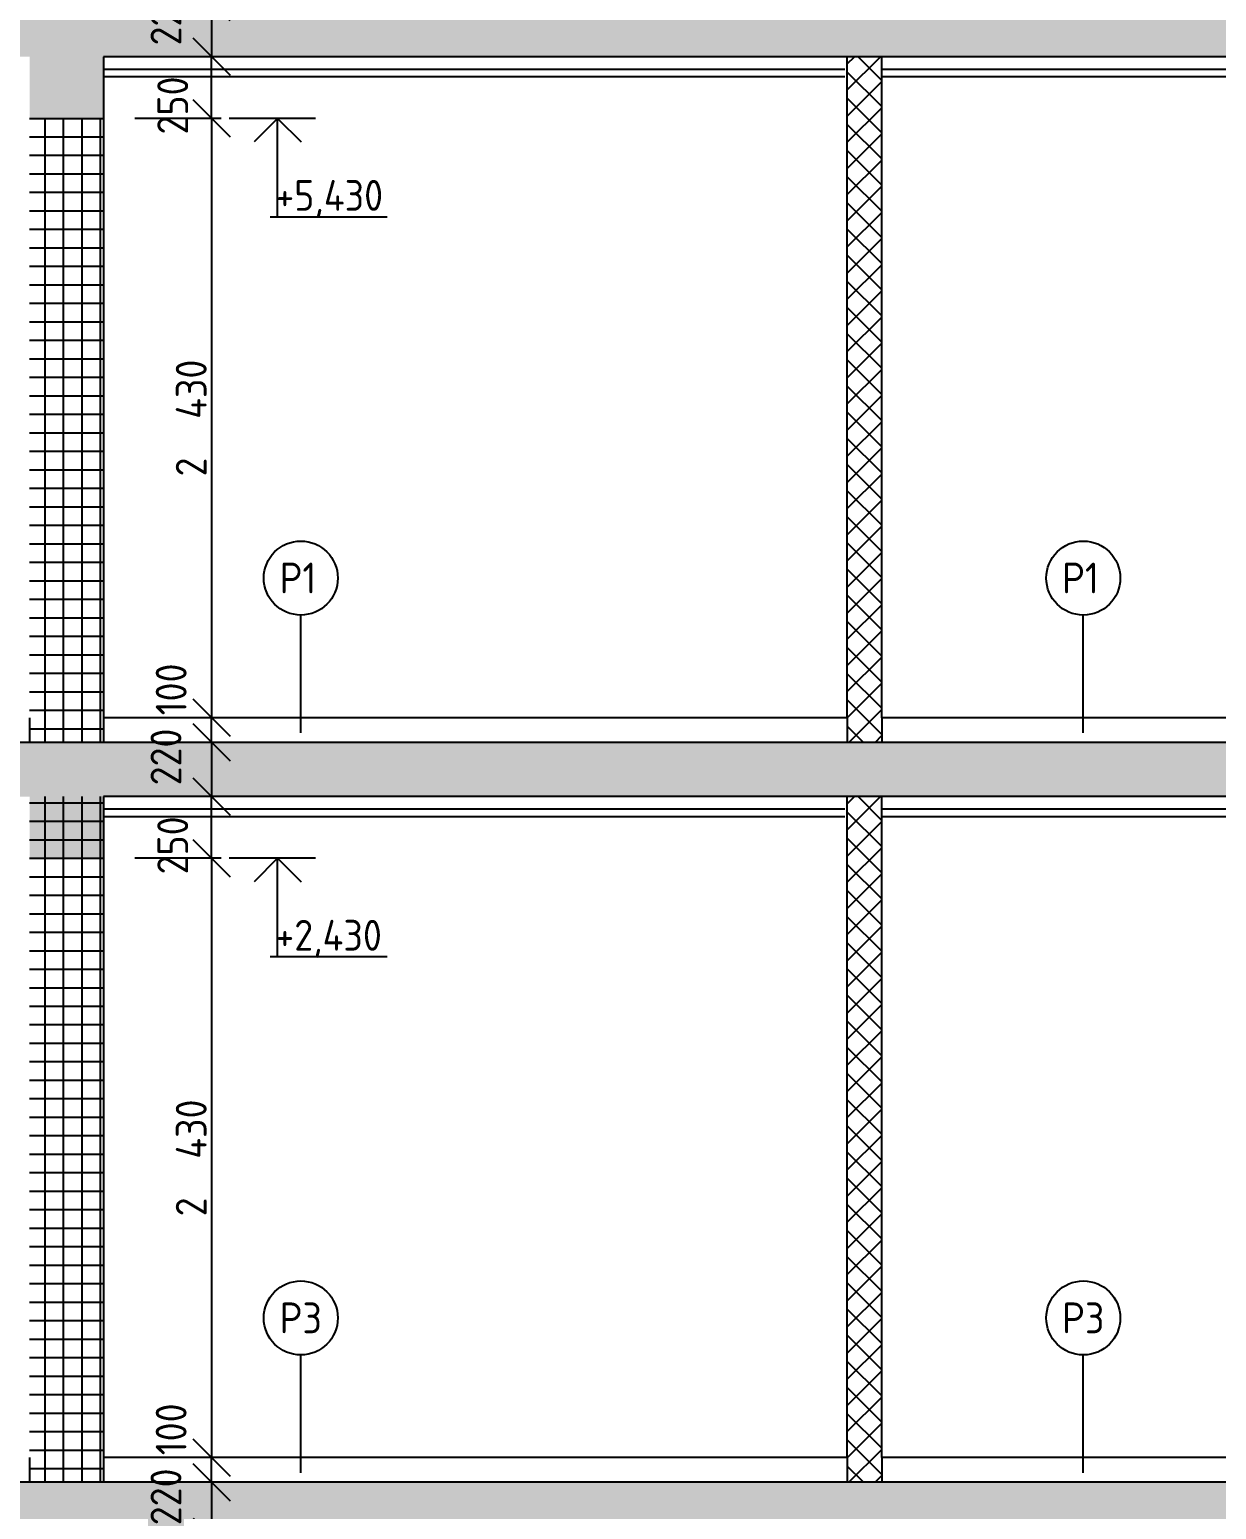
# Model space of a CAD drawing. Extents: x 3792242 to 5145247, y -1546315 to -1031918.
# Drawn here: x 4028726 to 4033537, y -1534967 to -1528967 of the extents above; entities that cross this region are included whole.
import ezdxf

# ---------------------------------------------------------------- set-up
doc = ezdxf.new("R2010")
doc.units = 0
doc.header["$MEASUREMENT"] = 0
doc.layers.get('0').update_dxf_attribs({"linetype": 'CONTINUOUS'})
doc.layers.get('Defpoints').update_dxf_attribs({"color": 61, "linetype": 'CONTINUOUS'})
for name, color, linetype in [('KÓTY', 4, 'CONTINUOUS'), ('MÚRY', 1, 'CONTINUOUS'), ('OKNÁ', 143, 'CONTINUOUS'), ('TENKÁ', 7, 'CONTINUOUS'), ('ŠRAFY', 82, 'CONTINUOUS'), ('šrafy-múry', 8, 'CONTINUOUS')]:
    doc.layers.add(name, color=color, linetype=linetype)
doc.styles.add('STYLE1', font='isocp.shx')
doc.dimstyles.new('STANDARD-50', dxfattribs={"dimtxt": 125, "dimasz": 150, "dimexe": 10, "dimexo": 200, "dimgap": 20, "dimtad": 1, "dimdsep": 46, "dimlunit": 6, "dimtxsty": 'STYLE1', "dimblk1": 'OBLIQUE', "dimblk2": 'OBLIQUE', "dimsah": 1, "dimcen": 2.5, "dimse1": 1, "dimse2": 1, "dimadec": 0, "dimazin": 0, "dimtfac": 1, "dimtmove": 1, "dimatfit": 3, "dimldrblk": 'OBLIQUE', "dimfxl": 1, "dimtolj": 1, "dimtzin": 0, "dimarcsym": 0})
pattern_1 = [(45, (226757.26, 886.43), (53.0330086, 194.4543648), [250, -50, 0, -50])]

# ---------------------------------------------------------------- blocks, each defined once
blk = doc.blocks.new('_OBLIQUE')
at = {"color": 0, "linetype": 'ByBlock'}
blk.add_line((-0.5, -0.5), (0.5, 0.5), dxfattribs=at)
blk = doc.blocks.new('*D54626')
at = {"layer": 'Defpoints', "color": 0}
for p in [(4029463.8, -1528857.3), (4029463.8, -1529077.3), (4029463.8, -1529077.3)]:
    blk.add_point(p, dxfattribs=at)
at = {"layer": 'KÓTY', "color": 0, "lineweight": -2, "ltscale": 0.25}
blk.add_line((4029463.8, -1528857.3), (4029463.8, -1529077.3), dxfattribs=at)
at = {"layer": 'KÓTY', "color": 0, "linetype": 'ByBlock', "lineweight": -2, "xscale": 150, "yscale": 150, "zscale": 150}
for p, rotation in [((4029463.8, -1528857.3), 90), ((4029463.8, -1529077.3), 270)]:
    blk.add_blockref('_OBLIQUE', p, dxfattribs=dict(at, rotation=rotation))
at = {"layer": 'KÓTY', "color": 0, "insert": (4029278.8, -1528916.6), "char_height": 125, "attachment_point": 5, "rotation": 90, "style": 'STYLE1'}
blk.add_mtext('\\A1;220', dxfattribs=at)
blk = doc.blocks.new('*D54627')
at = {"layer": 'Defpoints', "color": 0}
for p in [(4028817.3, -1529077.3), (4029463.8, -1529077.3), (4028817.3, -1529327.3)]:
    blk.add_point(p, dxfattribs=at)
at = {"layer": 'KÓTY', "color": 0, "lineweight": -2, "ltscale": 0.25}
blk.add_line((4029463.8, -1529327.3), (4029463.8, -1529077.3), dxfattribs=at)
at = {"layer": 'KÓTY', "color": 0, "linetype": 'ByBlock', "lineweight": -2, "xscale": 150, "yscale": 150, "zscale": 150}
for p, rotation in [((4029463.8, -1529077.3), 90), ((4029463.8, -1529327.3), 270)]:
    blk.add_blockref('_OBLIQUE', p, dxfattribs=dict(at, rotation=rotation))
at = {"layer": 'KÓTY', "color": 0, "insert": (4029306.3, -1529275.1), "char_height": 125, "attachment_point": 5, "rotation": 90, "style": 'STYLE1'}
blk.add_mtext('\\A1;250', dxfattribs=at)
blk = doc.blocks.new('*D54628')
at = {"layer": 'Defpoints', "color": 0}
for p in [(4029463.8, -1531757.3), (4029463.8, -1531757.3), (4029463.8, -1531857.3)]:
    blk.add_point(p, dxfattribs=at)
at = {"layer": 'KÓTY', "color": 0, "lineweight": -2, "ltscale": 0.25}
blk.add_line((4029463.8, -1531857.3), (4029463.8, -1531757.3), dxfattribs=at)
at = {"layer": 'KÓTY', "color": 0, "linetype": 'ByBlock', "lineweight": -2, "xscale": 150, "yscale": 150, "zscale": 150}
for p, rotation in [((4029463.8, -1531757.3), 90), ((4029463.8, -1531857.3), 270)]:
    blk.add_blockref('_OBLIQUE', p, dxfattribs=dict(at, rotation=rotation))
at = {"layer": 'KÓTY', "color": 0, "insert": (4029299.8, -1531642.6), "char_height": 125, "attachment_point": 5, "rotation": 90, "style": 'STYLE1'}
blk.add_mtext('\\A1;100', dxfattribs=at)
blk = doc.blocks.new('*D54629')
at = {"layer": 'Defpoints', "color": 0}
for p in [(4029463.8, -1531857.3), (4029463.8, -1532077.3), (4029463.8, -1532077.3)]:
    blk.add_point(p, dxfattribs=at)
at = {"layer": 'KÓTY', "color": 0, "lineweight": -2, "ltscale": 0.25}
blk.add_line((4029463.8, -1531857.3), (4029463.8, -1532077.3), dxfattribs=at)
at = {"layer": 'KÓTY', "color": 0, "linetype": 'ByBlock', "lineweight": -2, "xscale": 150, "yscale": 150, "zscale": 150}
for p, rotation in [((4029463.8, -1531857.3), 90), ((4029463.8, -1532077.3), 270)]:
    blk.add_blockref('_OBLIQUE', p, dxfattribs=dict(at, rotation=rotation))
at = {"layer": 'KÓTY', "color": 0, "insert": (4029278.8, -1531916.6), "char_height": 125, "attachment_point": 5, "rotation": 90, "style": 'STYLE1'}
blk.add_mtext('\\A1;220', dxfattribs=at)
blk = doc.blocks.new('*D54630')
at = {"layer": 'Defpoints', "color": 0}
for p in [(4028817.3, -1532077.3), (4029463.8, -1532077.3), (4028817.3, -1532327.3)]:
    blk.add_point(p, dxfattribs=at)
at = {"layer": 'KÓTY', "color": 0, "lineweight": -2, "ltscale": 0.25}
blk.add_line((4029463.8, -1532327.3), (4029463.8, -1532077.3), dxfattribs=at)
at = {"layer": 'KÓTY', "color": 0, "linetype": 'ByBlock', "lineweight": -2, "xscale": 150, "yscale": 150, "zscale": 150}
for p, rotation in [((4029463.8, -1532077.3), 90), ((4029463.8, -1532327.3), 270)]:
    blk.add_blockref('_OBLIQUE', p, dxfattribs=dict(at, rotation=rotation))
at = {"layer": 'KÓTY', "color": 0, "insert": (4029306.3, -1532275.1), "char_height": 125, "attachment_point": 5, "rotation": 90, "style": 'STYLE1'}
blk.add_mtext('\\A1;250', dxfattribs=at)
blk = doc.blocks.new('*D54631')
at = {"layer": 'Defpoints', "color": 0}
for p in [(4029463.8, -1534757.3), (4029463.8, -1534757.3), (4029463.8, -1534857.3)]:
    blk.add_point(p, dxfattribs=at)
at = {"layer": 'KÓTY', "color": 0, "lineweight": -2, "ltscale": 0.25}
blk.add_line((4029463.8, -1534857.3), (4029463.8, -1534757.3), dxfattribs=at)
at = {"layer": 'KÓTY', "color": 0, "linetype": 'ByBlock', "lineweight": -2, "xscale": 150, "yscale": 150, "zscale": 150}
for p, rotation in [((4029463.8, -1534757.3), 90), ((4029463.8, -1534857.3), 270)]:
    blk.add_blockref('_OBLIQUE', p, dxfattribs=dict(at, rotation=rotation))
at = {"layer": 'KÓTY', "color": 0, "insert": (4029299.8, -1534642.6), "char_height": 125, "attachment_point": 5, "rotation": 90, "style": 'STYLE1'}
blk.add_mtext('\\A1;100', dxfattribs=at)
blk = doc.blocks.new('*D54632')
at = {"layer": 'Defpoints', "color": 0}
for p in [(4029463.8, -1534857.3), (4029463.8, -1535077.3), (4029463.8, -1535077.3)]:
    blk.add_point(p, dxfattribs=at)
at = {"layer": 'KÓTY', "color": 0, "lineweight": -2, "ltscale": 0.25}
blk.add_line((4029463.8, -1534857.3), (4029463.8, -1535077.3), dxfattribs=at)
at = {"layer": 'KÓTY', "color": 0, "linetype": 'ByBlock', "lineweight": -2, "xscale": 150, "yscale": 150, "zscale": 150}
for p, rotation in [((4029463.8, -1534857.3), 90), ((4029463.8, -1535077.3), 270)]:
    blk.add_blockref('_OBLIQUE', p, dxfattribs=dict(at, rotation=rotation))
at = {"layer": 'KÓTY', "color": 0, "insert": (4029278.8, -1534916.6), "char_height": 125, "attachment_point": 5, "rotation": 90, "style": 'STYLE1'}
blk.add_mtext('\\A1;220', dxfattribs=at)
blk = doc.blocks.new('*D54636')
at = {"layer": 'Defpoints', "color": 0}
for p in [(4028759.4, -1529327.3), (4028759.4, -1531757.3), (4029463.8, -1531757.3)]:
    blk.add_point(p, dxfattribs=at)
at = {"layer": 'KÓTY', "color": 0, "lineweight": -2, "ltscale": 0.25}
blk.add_line((4029463.8, -1529327.3), (4029463.8, -1531757.3), dxfattribs=at)
at = {"layer": 'KÓTY', "color": 0, "linetype": 'ByBlock', "lineweight": -2, "xscale": 150, "yscale": 150, "zscale": 150}
for p, rotation in [((4029463.8, -1529327.3), 90), ((4029463.8, -1531757.3), 270)]:
    blk.add_blockref('_OBLIQUE', p, dxfattribs=dict(at, rotation=rotation))
at = {"layer": 'KÓTY', "color": 0, "insert": (4029381.2, -1530542.3), "char_height": 125, "attachment_point": 5, "rotation": 90, "style": 'STYLE1'}
blk.add_mtext('\\A1;2ﾠ430', dxfattribs=at)
blk = doc.blocks.new('*D54637')
at = {"layer": 'Defpoints', "color": 0}
for p in [(4028759.4, -1532327.3), (4028759.4, -1534757.3), (4029463.8, -1534757.3)]:
    blk.add_point(p, dxfattribs=at)
at = {"layer": 'KÓTY', "color": 0, "lineweight": -2, "ltscale": 0.25}
blk.add_line((4029463.8, -1532327.3), (4029463.8, -1534757.3), dxfattribs=at)
at = {"layer": 'KÓTY', "color": 0, "linetype": 'ByBlock', "lineweight": -2, "xscale": 150, "yscale": 150, "zscale": 150}
for p, rotation in [((4029463.8, -1532327.3), 90), ((4029463.8, -1534757.3), 270)]:
    blk.add_blockref('_OBLIQUE', p, dxfattribs=dict(at, rotation=rotation))
at = {"layer": 'KÓTY', "color": 0, "insert": (4029381.2, -1533542.3), "char_height": 125, "attachment_point": 5, "rotation": 90, "style": 'STYLE1'}
blk.add_mtext('\\A1;2ﾠ430', dxfattribs=at)

msp = doc.modelspace()

# ---------------------------------------------------------------- hatches: boundary and pattern name
at = {"layer": 'ŠRAFY', "ltscale": 0.25}
h = msp.add_hatch(dxfattribs=at)
h.set_pattern_fill('ANSI37', color=256, scale=600, style=0)
h.set_pattern_definition([(45, (-3315115.925, 227277.21), (-53.0330086, 53.0330086), []), (135, (-3315115.925, 227277.21), (-53.0330086, -53.0330086), [])])
h.paths.add_polyline_path([(4032180.937, -1531857.345), (4032180.937, -1531757.345), (4032180.937, -1529077.345), (4032040.937, -1529077.345), (4032040.937, -1531757.345), (4032040.937, -1531857.345)])
h = msp.add_hatch(dxfattribs=at)
h.set_pattern_fill('ANSI37', color=256, scale=600, angle=45)
h.set_pattern_definition([(90, (-3684586.02, 412873.014), (-75, 1e-14), []), (180, (-3684586.02, 412873.014), (-1e-14, -75), [])])
h.paths.add_polyline_path([(4028725.937, -1531857.345), (4029025.937, -1531857.345), (4029025.937, -1531757.345), (4029025.937, -1529327.345), (4028725.937, -1529327.345), (4028725.937, -1531757.345)])
h = msp.add_hatch(dxfattribs=at)
h.set_pattern_fill('ANSI37', color=256, scale=600, angle=45)
h.set_pattern_definition([(90, (-3684586.02, 409873.014), (-75, 1e-14), []), (180, (-3684586.02, 409873.014), (-1e-14, -75), [])])
h.paths.add_polyline_path([(4029025.937, -1534857.345), (4029025.937, -1534757.345), (4029025.937, -1532077.345), (4028725.937, -1532077.345), (4028725.937, -1534757.345), (4028725.937, -1534857.345)])
h = msp.add_hatch(dxfattribs=at)
h.set_pattern_fill('ANSI37', color=256, scale=600, style=0)
h.set_pattern_definition([(45, (-3315115.925, 224277.21), (-53.0330086, 53.0330086), []), (135, (-3315115.925, 224277.21), (-53.0330086, -53.0330086), [])])
h.paths.add_polyline_path([(4032180.937, -1534857.345), (4032180.937, -1534757.345), (4032180.937, -1532077.345), (4032040.937, -1532077.345), (4032040.937, -1534757.345), (4032040.937, -1534857.345)])
at = {"layer": 'šrafy-múry'}
h = msp.add_hatch(dxfattribs=at)
h.set_pattern_fill('ANSI36', color=253, scale=800, angle=360)
h.set_pattern_definition(pattern_1)
h.paths.add_polyline_path([(4029025.937, -1529077.345), (4032040.937, -1529077.345), (4032180.937, -1529077.345), (4035365.937, -1529077.345), (4035365.937, -1529327.345), (4035665.937, -1529327.345), (4035665.937, -1529077.345), (4039995.937, -1529077.345), (4039995.937, -1529637.345), (4040195.937, -1529637.345), (4040195.937, -1528857.345), (4016405.937, -1528857.345), (4016185.937, -1528857.345), (4015935.937, -1528857.345), (4015935.937, -1529327.345), (4016185.937, -1529327.345), (4016185.937, -1529077.345), (4016405.937, -1529077.345), (4016485.937, -1529077.345), (4020305.937, -1529077.345), (4020420.937, -1529077.345), (4022305.937, -1529077.345), (4022305.937, -1529327.345), (4022605.937, -1529327.345), (4022605.937, -1529077.345), (4024490.937, -1529077.345), (4024605.937, -1529077.345), (4028725.937, -1529077.345), (4028725.937, -1529327.345), (4029025.937, -1529327.345)])
h = msp.add_hatch(dxfattribs=at)
h.set_pattern_fill('ANSI36', color=253, scale=800, angle=360)
h.set_pattern_definition(pattern_1)
h.paths.add_polyline_path([(4035665.937, -1532077.345), (4039995.937, -1532077.345), (4039995.937, -1532637.345), (4040195.937, -1532637.345), (4040195.937, -1531857.345), (4016405.937, -1531857.345), (4016185.937, -1531857.345), (4015935.937, -1531857.345), (4015935.937, -1532327.345), (4016185.937, -1532327.345), (4016185.937, -1532077.345), (4016405.937, -1532077.345), (4016485.937, -1532077.345), (4020305.937, -1532077.345), (4020420.937, -1532077.345), (4022305.937, -1532077.345), (4022305.937, -1532327.345), (4022605.937, -1532327.345), (4022605.937, -1532077.345), (4024490.937, -1532077.345), (4024605.937, -1532077.345), (4028725.937, -1532077.345), (4028725.937, -1532327.345), (4029025.937, -1532327.345), (4029025.937, -1532077.345), (4032040.937, -1532077.345), (4032180.937, -1532077.345), (4035365.937, -1532077.345), (4035365.937, -1532327.345), (4035665.937, -1532327.345)])
h = msp.add_hatch(dxfattribs=at)
h.set_pattern_fill('ANSI36', color=253, scale=800, angle=360)
h.set_pattern_definition([(45, (226757.26, 886.43), (53.0330086, 194.4543648), [250, -50, 0, -50])])
h.paths.add_polyline_path([(4040195.937, -1534857.345), (4015935.937, -1534857.345), (4015935.937, -1535677.345), (4016285.937, -1535677.345), (4016285.937, -1535277.345), (4016285.937, -1535077.345), (4022230.937, -1535077.345), (4022230.937, -1535277.345), (4022230.937, -1535677.345), (4022680.937, -1535677.345), (4022680.937, -1535277.345), (4022680.937, -1535077.345), (4028650.937, -1535077.345), (4028650.937, -1535277.345), (4028650.937, -1535677.345), (4029100.937, -1535677.345), (4029100.937, -1535277.345), (4029100.937, -1535077.345), (4035365.937, -1535077.345), (4035365.937, -1535277.345), (4035365.937, -1535477.345), (4035665.937, -1535477.345), (4035665.937, -1535077.345), (4039995.937, -1535077.345), (4039995.937, -1535707.345), (4040195.937, -1535707.345)])
h.paths.add_polyline_path([(4029153.759, -1535060.394), (4029153.759, -1534772.796), (4029403.759, -1534772.796), (4029403.759, -1535060.394)], flags=9)
h.paths.add_polyline_path([(4023445.259, -1535061.145), (4023445.259, -1534773.546), (4023695.259, -1534773.546), (4023695.259, -1535061.145)], flags=9)
h.paths.add_polyline_path([(4023000.259, -1535060.394), (4023000.259, -1534772.796), (4023250.259, -1534772.796), (4023250.259, -1535060.394)], flags=9)
h.paths.add_polyline_path([(4016695.937, -1535060.394), (4016695.937, -1534772.796), (4016945.937, -1534772.796), (4016945.937, -1535060.394)], flags=9)
h.paths.add_polyline_path([(4034329.437, -1535060.394), (4034329.437, -1534772.796), (4034579.437, -1534772.796), (4034579.437, -1535060.394)], flags=9)
h.paths.add_polyline_path([(4029256.259, -1535521.145), (4029256.259, -1535233.546), (4029506.259, -1535233.546), (4029506.259, -1535521.145)], flags=24)
h.paths.add_polyline_path([(4034367.259, -1535464.874), (4034367.259, -1535177.276), (4034617.259, -1535177.276), (4034617.259, -1535464.874)], flags=24)

# ---------------------------------------------------------------- linework, layer by layer
at = {"layer": 'KÓTY', "ltscale": 0.25}
for p, q in [((4029502.162, -1529327.345), (4029152.162, -1529327.345)), ((4029885.34, -1529327.345), (4029535.34, -1529327.345)), ((4029502.162, -1532327.345), (4029152.162, -1532327.345)), ((4029885.34, -1532327.345), (4029535.34, -1532327.345))]:
    msp.add_line(p, q, dxfattribs=at)
at = {"layer": 'MÚRY'}
for p, q in [((4032040.937, -1529077.345), (4029025.937, -1529077.345)), ((4029025.937, -1529077.345), (4029025.937, -1531757.345)), ((4032040.937, -1531757.345), (4032040.937, -1529077.345)), ((4035365.937, -1529077.345), (4032180.937, -1529077.345)), ((4032180.937, -1531757.345), (4032180.937, -1529077.345)), ((4032040.937, -1531757.345), (4029025.937, -1531757.345)), ((4040195.937, -1531757.345), (4032180.937, -1531757.345)), ((4029025.937, -1532077.345), (4029025.937, -1534757.345)), ((4032040.937, -1532077.345), (4029025.937, -1532077.345)), ((4032040.937, -1534757.345), (4032040.937, -1532077.345)), ((4032180.937, -1534757.345), (4032180.937, -1532077.345)), ((4035365.937, -1532077.345), (4032180.937, -1532077.345)), ((4032040.937, -1534757.345), (4029025.937, -1534757.345)), ((4040195.937, -1534757.345), (4032180.937, -1534757.345))]:
    msp.add_line(p, q, dxfattribs=at)
at = {"layer": 'OKNÁ', "ltscale": 0.25}
for p, q in [((4029825.432, -1531818.913), (4029825.432, -1531341.237)), ((4032997.932, -1531818.913), (4032997.932, -1531341.237)), ((4029825.432, -1534818.913), (4029825.432, -1534341.237)), ((4032997.932, -1534818.913), (4032997.932, -1534341.237))]:
    msp.add_line(p, q, dxfattribs=at)
for centre in [(4029825.432, -1531191.237), (4032997.932, -1531191.237), (4029825.432, -1534191.237), (4032997.932, -1534191.237)]:
    msp.add_circle(centre, 150, dxfattribs=at)
at = {"layer": 'TENKÁ'}
for p, q in [((4032180.937, -1529077.345), (4032040.937, -1529077.345)), ((4029025.937, -1529127.345), (4032030.937, -1529127.345)), ((4029025.937, -1529157.345), (4032030.937, -1529157.345)), ((4032180.937, -1529127.345), (4035365.937, -1529127.345)), ((4032180.937, -1529157.345), (4035365.937, -1529157.345)), ((4028725.937, -1529327.345), (4029025.937, -1529327.345)), ((4028725.937, -1531757.345), (4028725.937, -1531857.345)), ((4029025.937, -1531757.345), (4029025.937, -1531857.345)), ((4032040.937, -1531757.345), (4032040.937, -1531857.345)), ((4032180.937, -1531757.345), (4032180.937, -1531857.345)), ((4040195.937, -1531857.345), (4015935.937, -1531857.345)), ((4032180.937, -1532077.345), (4032040.937, -1532077.345)), ((4029025.937, -1532127.345), (4032030.937, -1532127.345)), ((4029025.937, -1532157.345), (4032030.937, -1532157.345)), ((4032180.937, -1532127.345), (4035365.937, -1532127.345)), ((4032180.937, -1532157.345), (4035365.937, -1532157.345)), ((4028725.937, -1532327.345), (4029025.937, -1532327.345)), ((4028725.937, -1534757.345), (4028725.937, -1534857.345)), ((4029025.937, -1534757.345), (4029025.937, -1534857.345)), ((4032040.937, -1534757.345), (4032040.937, -1534857.345)), ((4032180.937, -1534757.345), (4032180.937, -1534857.345)), ((4040195.937, -1534857.345), (4015935.937, -1534857.345))]:
    msp.add_line(p, q, dxfattribs=at)
at = {"layer": 'TENKÁ', "linetype": 'ByBlock', "ltscale": 0.25}
for p, q in [((4029731.396, -1529327.345), (4029635.937, -1529422.805)), ((4029731.396, -1529327.345), (4029826.856, -1529422.805)), ((4029731.396, -1529727.345), (4029731.396, -1529327.345)), ((4030175.701, -1529727.345), (4029701.803, -1529727.345)), ((4029731.396, -1532327.345), (4029635.937, -1532422.805)), ((4029731.396, -1532327.345), (4029826.856, -1532422.805)), ((4029731.396, -1532727.345), (4029731.396, -1532327.345)), ((4030175.701, -1532727.345), (4029701.803, -1532727.345))]:
    msp.add_line(p, q, dxfattribs=at)

# ---------------------------------------------------------------- texts
at = {"layer": 'TENKÁ', "ltscale": 0.25, "style": 'STYLE1'}
for s, p in [('+5,430', (4029722.332, -1529702.019)), ('P1', (4029739.627, -1531253.415)), ('P1', (4032912.127, -1531253.415)), ('+2,430', (4029722.332, -1532702.019)), ('P3', (4029739.627, -1534253.415)), ('P3', (4032912.127, -1534253.415))]:
    msp.add_text(s, height=125, dxfattribs=at).set_placement(p)

# ---------------------------------------------------------------- dimensions: what is measured, and where the dimension line sits
at = {"layer": 'KÓTY', "ltscale": 0.25}
for base, p1, p2, picture, middle in [((4029463.759, -1529077.345), (4029463.759, -1528857.345), (4029463.759, -1529077.345), '*D54626', (4029278.759, -1528916.595)), ((4029463.759, -1531757.345), (4028759.437, -1529327.345), (4028759.437, -1531757.345), '*D54636', (4029381.216, -1530542.345)), ((4029463.759, -1532077.345), (4029463.759, -1531857.345), (4029463.759, -1532077.345), '*D54629', (4029278.759, -1531916.595)), ((4029463.759, -1534757.345), (4028759.437, -1532327.345), (4028759.437, -1534757.345), '*D54637', (4029381.216, -1533542.345)), ((4029463.759, -1535077.345), (4029463.759, -1534857.345), (4029463.759, -1535077.345), '*D54632', (4029278.759, -1534916.595))]:
    dim = msp.add_linear_dim(base=base, p1=p1, p2=p2, angle=90, dimstyle='STANDARD-50', override={"dimtxsty": 'STYLE1', "dimldrblk": 'OBLIQUE'}, dxfattribs=at)
    dim.commit()
    dim.dimension.update_dxf_attribs({"geometry": picture, "text_midpoint": middle})
for base, p1, p2, picture, middle in [((4029463.759, -1529077.345), (4028817.259, -1529327.345), (4028817.259, -1529077.345), '*D54627', (4029388.759, -1529275.075)), ((4029463.759, -1532077.345), (4028817.259, -1532327.345), (4028817.259, -1532077.345), '*D54630', (4029388.759, -1532275.075))]:
    dim = msp.add_linear_dim(base=base, p1=p1, p2=p2, angle=90, dimstyle='STANDARD-50', dxfattribs=at)
    dim.commit()
    dim.dimension.update_dxf_attribs({"geometry": picture, "text_midpoint": middle, "dimtype": 160})
for base, p1, p2, picture, middle in [((4029463.759, -1531757.345), (4029463.759, -1531857.345), (4029463.759, -1531757.345), '*D54628', (4029382.259, -1531642.575)), ((4029463.759, -1534757.345), (4029463.759, -1534857.345), (4029463.759, -1534757.345), '*D54631', (4029382.259, -1534642.575))]:
    dim = msp.add_linear_dim(base=base, p1=p1, p2=p2, angle=90, dimstyle='STANDARD-50', override={"dimtxsty": 'STYLE1', "dimldrblk": 'OBLIQUE'}, dxfattribs=at)
    dim.commit()
    dim.dimension.update_dxf_attribs({"geometry": picture, "text_midpoint": middle, "dimtype": 160})

doc.saveas('drawing.dxf')
